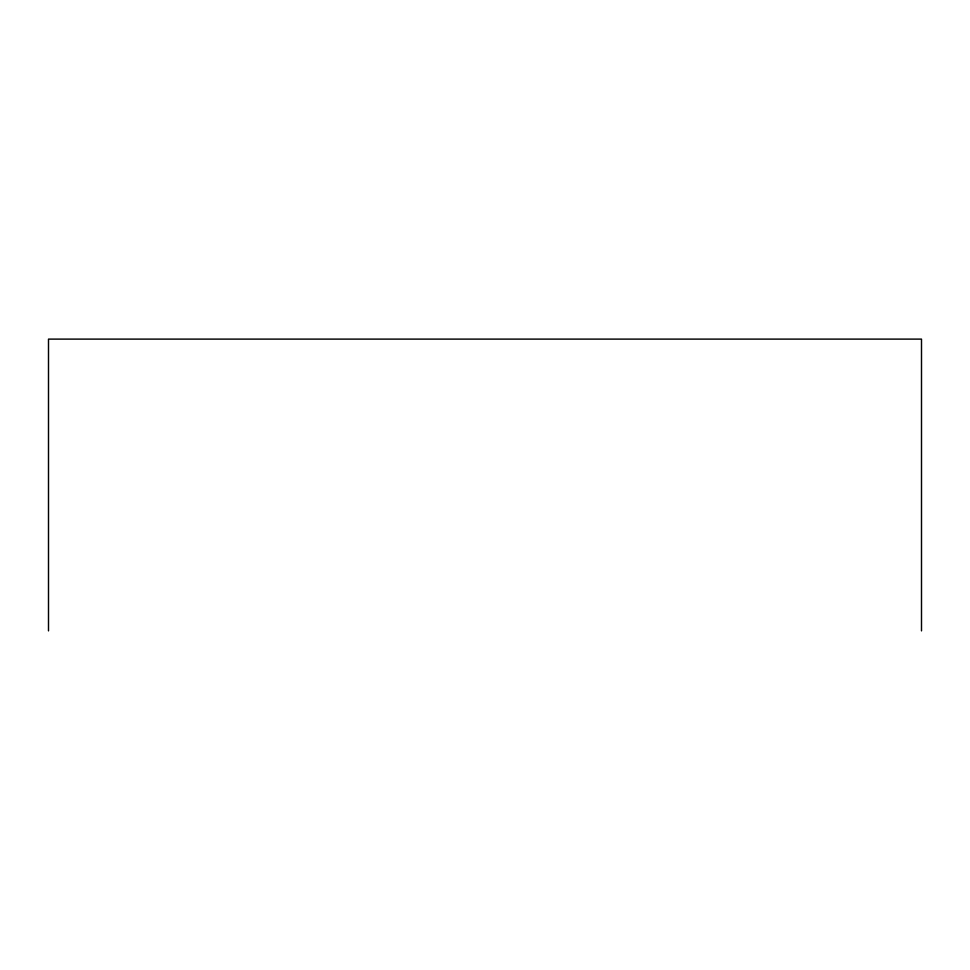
<?xml version="1.0" encoding="UTF-8"?>
<svg xmlns="http://www.w3.org/2000/svg" width="970" height="970" viewBox="0 0 970 970"><rect width="100%" height="100%" fill="white"/><g stroke="black" fill="none" stroke-linecap="round" stroke-linejoin="round"><path stroke-width="1.45" d="M921.5 630.888L921.5 339.112L48.5 339.112L48.5 630.888"/></g></svg>
